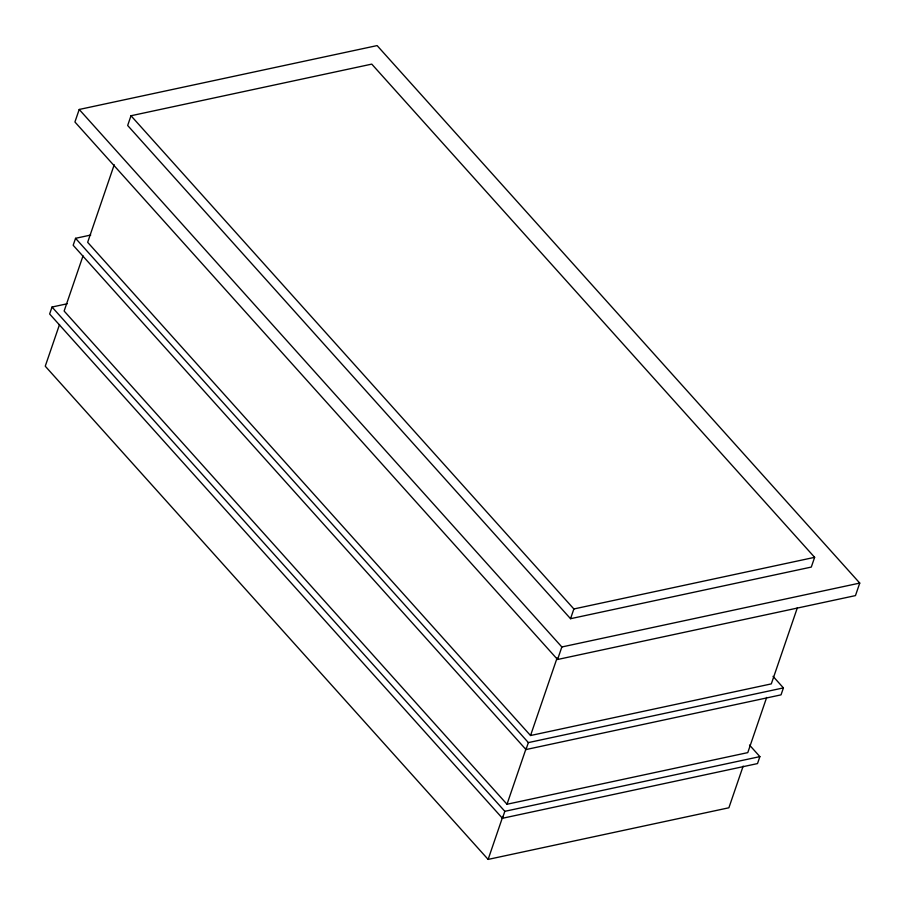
<?xml version="1.0" encoding="UTF-8"?>
<svg xmlns="http://www.w3.org/2000/svg" width="905" height="905" viewBox="0 0 905 905"><rect width="100%" height="100%" fill="white"/><g stroke="black" fill="none" stroke-linecap="round" stroke-linejoin="round"><path stroke-width="1.36" d="M79.21 109.471L74.923 121.994L557.559 659.496L855.463 595.603L859.75 583.08L377.114 45.589L79.21 109.471L561.847 646.973L859.75 583.08M67.185 303.775L52.026 307.033L49.639 313.99L502.456 818.278L757.508 763.582L759.883 756.625L749.51 745.064M90.715 235.051L75.556 238.309L73.169 245.266L525.986 749.555L781.038 694.859L783.413 687.902L773.04 676.34M59.526 324.51L45.25 366.197L488.123 859.411L728.887 807.78L743.163 766.094M83.034 255.844L64.131 311.037L507.004 804.251L747.779 752.621L766.671 697.427M114.222 164.755L87.661 242.314L530.534 735.527L771.309 683.897L797.396 607.674M130.999 115.749L127.662 125.49L570.535 618.703L811.299 567.073L814.636 557.333L371.763 64.119L130.999 115.749L573.872 608.963L814.636 557.333M488.123 859.411L502.841 816.423M507.004 804.251L526.359 747.745M530.534 735.527L557.095 657.969M570.535 618.703L573.872 608.963M502.456 818.278L504.832 811.321L759.883 756.625M525.986 749.555L528.362 742.598L783.413 687.902M557.559 659.496L561.847 646.973M75.556 238.309L528.362 742.598M52.026 307.033L504.832 811.321"/></g></svg>
